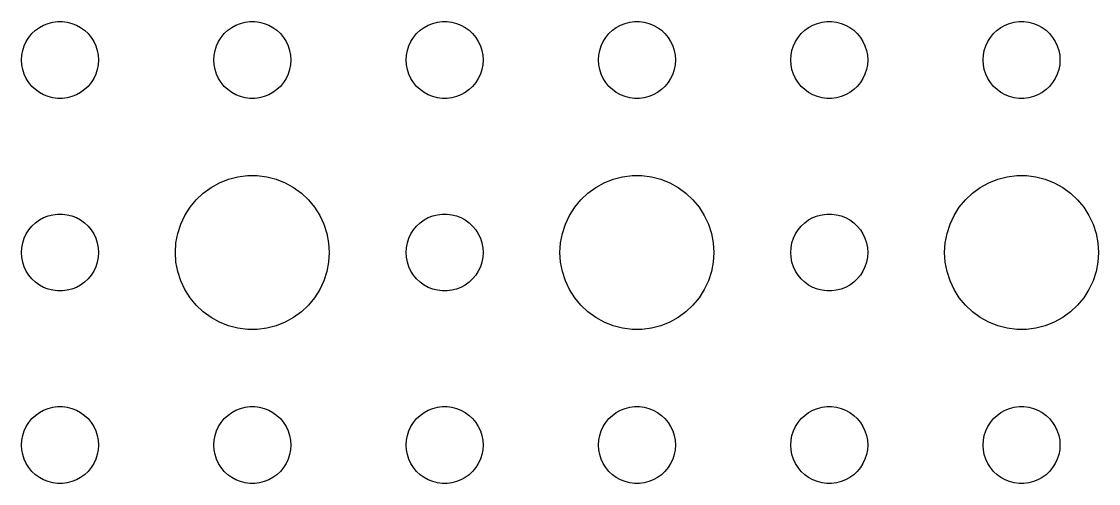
# Model space of a CAD drawing. Header units: metres. Extents: x -90 to 90, y -89 to 89.
# Drawn here: x -46.5 to -4.5, y 43.5 to 61.5 of the extents above; entities that cross this region are included whole.
import ezdxf

# ---------------------------------------------------------------- set-up
doc = ezdxf.new("R2010")
doc.units = ezdxf.units.M

msp = doc.modelspace()

# ---------------------------------------------------------------- linework, layer by layer
for p, q in [((-45.8037, 61.2665), (-45.6387, 61.3572)), ((-45.6387, 61.3572), (-45.4635, 61.4266)), ((-45.4635, 61.4266), (-45.2811, 61.4734)), ((-45.2811, 61.4734), (-45.0942, 61.497)), ((-45.0942, 61.497), (-44.9058, 61.497)), ((-44.9058, 61.497), (-44.7189, 61.4734)), ((-44.7189, 61.4734), (-44.5365, 61.4266)), ((-44.5365, 61.4266), (-44.3613, 61.3572)), ((-44.3613, 61.3572), (-44.1963, 61.2665)), ((-38.3037, 61.2665), (-38.1387, 61.3572)), ((-38.1387, 61.3572), (-37.9635, 61.4266)), ((-37.9635, 61.4266), (-37.7811, 61.4734)), ((-37.7811, 61.4734), (-37.5942, 61.497)), ((-37.5942, 61.497), (-37.4058, 61.497)), ((-37.4058, 61.497), (-37.2189, 61.4734)), ((-37.2189, 61.4734), (-37.0365, 61.4266)), ((-37.0365, 61.4266), (-36.8613, 61.3572)), ((-36.8613, 61.3572), (-36.6963, 61.2665)), ((-30.8037, 61.2665), (-30.6387, 61.3572)), ((-30.6387, 61.3572), (-30.4635, 61.4266)), ((-30.4635, 61.4266), (-30.2811, 61.4734)), ((-30.2811, 61.4734), (-30.0942, 61.497)), ((-30.0942, 61.497), (-29.9058, 61.497)), ((-29.9058, 61.497), (-29.7189, 61.4734)), ((-29.7189, 61.4734), (-29.5365, 61.4266)), ((-29.5365, 61.4266), (-29.3613, 61.3572)), ((-29.3613, 61.3572), (-29.1963, 61.2665)), ((-23.3037, 61.2665), (-23.1387, 61.3572)), ((-23.1387, 61.3572), (-22.9635, 61.4266)), ((-22.9635, 61.4266), (-22.7811, 61.4734)), ((-22.7811, 61.4734), (-22.5942, 61.497)), ((-22.5942, 61.497), (-22.4058, 61.497)), ((-22.4058, 61.497), (-22.2189, 61.4734)), ((-22.2189, 61.4734), (-22.0365, 61.4266)), ((-22.0365, 61.4266), (-21.8613, 61.3572)), ((-21.8613, 61.3572), (-21.6963, 61.2665)), ((-15.8037, 61.2665), (-15.6387, 61.3572)), ((-15.6387, 61.3572), (-15.4635, 61.4266)), ((-15.4635, 61.4266), (-15.2811, 61.4734)), ((-15.2811, 61.4734), (-15.0942, 61.497)), ((-15.0942, 61.497), (-14.9058, 61.497)), ((-14.9058, 61.497), (-14.7189, 61.4734)), ((-14.7189, 61.4734), (-14.5365, 61.4266)), ((-14.5365, 61.4266), (-14.3613, 61.3572)), ((-14.3613, 61.3572), (-14.1963, 61.2665)), ((-8.30373, 61.2665), (-8.13866, 61.3572)), ((-8.13866, 61.3572), (-7.96352, 61.4266)), ((-7.96352, 61.4266), (-7.78107, 61.4734)), ((-7.78107, 61.4734), (-7.59418, 61.497)), ((-7.59418, 61.497), (-7.40581, 61.497)), ((-7.40581, 61.497), (-7.21892, 61.4734)), ((-7.21892, 61.4734), (-7.03647, 61.4266)), ((-7.03647, 61.4266), (-6.86133, 61.3572)), ((-6.86133, 61.3572), (-6.69626, 61.2665)), ((-46.2135, 60.8817), (-46.0934, 61.0268)), ((-46.0934, 61.0268), (-45.9561, 61.1558)), ((-45.9561, 61.1558), (-45.8037, 61.2665)), ((-44.1963, 61.2665), (-44.0439, 61.1558)), ((-44.0439, 61.1558), (-43.9065, 61.0268)), ((-43.9065, 61.0268), (-43.7865, 60.8817)), ((-38.7135, 60.8817), (-38.5934, 61.0268)), ((-38.5934, 61.0268), (-38.4561, 61.1558)), ((-38.4561, 61.1558), (-38.3037, 61.2665)), ((-36.6963, 61.2665), (-36.5439, 61.1558)), ((-36.5439, 61.1558), (-36.4065, 61.0268)), ((-36.4065, 61.0268), (-36.2865, 60.8817)), ((-31.2135, 60.8817), (-31.0934, 61.0268)), ((-31.0934, 61.0268), (-30.9561, 61.1558)), ((-30.9561, 61.1558), (-30.8037, 61.2665)), ((-29.1963, 61.2665), (-29.0439, 61.1558)), ((-29.0439, 61.1558), (-28.9065, 61.0268)), ((-28.9065, 61.0268), (-28.7865, 60.8817)), ((-23.7135, 60.8817), (-23.5934, 61.0268)), ((-23.5934, 61.0268), (-23.4561, 61.1558)), ((-23.4561, 61.1558), (-23.3037, 61.2665)), ((-21.6963, 61.2665), (-21.5439, 61.1558)), ((-21.5439, 61.1558), (-21.4065, 61.0268)), ((-21.4065, 61.0268), (-21.2865, 60.8817)), ((-16.2135, 60.8817), (-16.0934, 61.0268)), ((-16.0934, 61.0268), (-15.9561, 61.1558)), ((-15.9561, 61.1558), (-15.8037, 61.2665)), ((-14.1963, 61.2665), (-14.0439, 61.1558)), ((-14.0439, 61.1558), (-13.9065, 61.0268)), ((-13.9065, 61.0268), (-13.7865, 60.8817)), ((-8.71352, 60.8817), (-8.59344, 61.0268)), ((-8.59344, 61.0268), (-8.45613, 61.1558)), ((-8.45613, 61.1558), (-8.30373, 61.2665)), ((-6.69626, 61.2665), (-6.54385, 61.1558)), ((-6.54385, 61.1558), (-6.40654, 61.0268)), ((-6.40654, 61.0268), (-6.28647, 60.8817)), ((-46.4529, 60.373), (-46.3947, 60.5522)), ((-46.3947, 60.5522), (-46.3145, 60.7226)), ((-46.3145, 60.7226), (-46.2135, 60.8817)), ((-43.7865, 60.8817), (-43.6855, 60.7226)), ((-43.6855, 60.7226), (-43.6053, 60.5522)), ((-43.6053, 60.5522), (-43.5471, 60.373)), ((-38.9529, 60.373), (-38.8947, 60.5522)), ((-38.8947, 60.5522), (-38.8145, 60.7226)), ((-38.8145, 60.7226), (-38.7135, 60.8817)), ((-36.2865, 60.8817), (-36.1855, 60.7226)), ((-36.1855, 60.7226), (-36.1053, 60.5522)), ((-36.1053, 60.5522), (-36.0471, 60.373)), ((-31.4529, 60.373), (-31.3947, 60.5522)), ((-31.3947, 60.5522), (-31.3145, 60.7226)), ((-31.3145, 60.7226), (-31.2135, 60.8817)), ((-28.7865, 60.8817), (-28.6855, 60.7226)), ((-28.6855, 60.7226), (-28.6053, 60.5522)), ((-28.6053, 60.5522), (-28.5471, 60.373)), ((-23.9529, 60.373), (-23.8947, 60.5522)), ((-23.8947, 60.5522), (-23.8145, 60.7226)), ((-23.8145, 60.7226), (-23.7135, 60.8817)), ((-21.2865, 60.8817), (-21.1855, 60.7226)), ((-21.1855, 60.7226), (-21.1053, 60.5522)), ((-21.1053, 60.5522), (-21.0471, 60.373)), ((-16.4529, 60.373), (-16.3947, 60.5522)), ((-16.3947, 60.5522), (-16.3145, 60.7226)), ((-16.3145, 60.7226), (-16.2135, 60.8817)), ((-13.7865, 60.8817), (-13.6855, 60.7226)), ((-13.6855, 60.7226), (-13.6053, 60.5522)), ((-13.6053, 60.5522), (-13.5471, 60.373)), ((-8.95287, 60.373), (-8.89465, 60.5522)), ((-8.89465, 60.5522), (-8.81445, 60.7226)), ((-8.81445, 60.7226), (-8.71352, 60.8817)), ((-6.28647, 60.8817), (-6.18553, 60.7226)), ((-6.18553, 60.7226), (-6.10533, 60.5522)), ((-6.10533, 60.5522), (-6.04712, 60.373)), ((-46.5, 60), (-46.4882, 60.188)), ((-46.4882, 60.188), (-46.4529, 60.373)), ((-43.5471, 60.373), (-43.5118, 60.188)), ((-43.5118, 60.188), (-43.5, 60)), ((-39, 60), (-38.9882, 60.188)), ((-38.9882, 60.188), (-38.9529, 60.373)), ((-36.0471, 60.373), (-36.0118, 60.188)), ((-36.0118, 60.188), (-36, 60)), ((-31.5, 60), (-31.4882, 60.188)), ((-31.4882, 60.188), (-31.4529, 60.373)), ((-28.5471, 60.373), (-28.5118, 60.188)), ((-28.5118, 60.188), (-28.5, 60)), ((-24, 60), (-23.9882, 60.188)), ((-23.9882, 60.188), (-23.9529, 60.373)), ((-21.0471, 60.373), (-21.0118, 60.188)), ((-21.0118, 60.188), (-21, 60)), ((-16.5, 60), (-16.4882, 60.188)), ((-16.4882, 60.188), (-16.4529, 60.373)), ((-13.5471, 60.373), (-13.5118, 60.188)), ((-13.5118, 60.188), (-13.5, 60)), ((-9, 60), (-8.98816, 60.188)), ((-8.98816, 60.188), (-8.95287, 60.373)), ((-6.04712, 60.373), (-6.01183, 60.188)), ((-6.01183, 60.188), (-6, 60)), ((-46.4882, 59.812), (-46.5, 60)), ((-46.4529, 59.627), (-46.4882, 59.812)), ((-43.5118, 59.812), (-43.5471, 59.627)), ((-43.5, 60), (-43.5118, 59.812)), ((-38.9882, 59.812), (-39, 60)), ((-38.9529, 59.627), (-38.9882, 59.812)), ((-36.0118, 59.812), (-36.0471, 59.627)), ((-36, 60), (-36.0118, 59.812)), ((-31.4882, 59.812), (-31.5, 60)), ((-31.4529, 59.627), (-31.4882, 59.812)), ((-28.5118, 59.812), (-28.5471, 59.627)), ((-28.5, 60), (-28.5118, 59.812)), ((-23.9882, 59.812), (-24, 60)), ((-23.9529, 59.627), (-23.9882, 59.812)), ((-21.0118, 59.812), (-21.0471, 59.627)), ((-21, 60), (-21.0118, 59.812)), ((-16.4882, 59.812), (-16.5, 60)), ((-16.4529, 59.627), (-16.4882, 59.812)), ((-13.5118, 59.812), (-13.5471, 59.627)), ((-13.5, 60), (-13.5118, 59.812)), ((-8.98816, 59.812), (-9, 60)), ((-8.95287, 59.627), (-8.98816, 59.812)), ((-6.01183, 59.812), (-6.04712, 59.627)), ((-6, 60), (-6.01183, 59.812)), ((-46.3947, 59.4478), (-46.4529, 59.627)), ((-46.3145, 59.2774), (-46.3947, 59.4478)), ((-46.2135, 59.1183), (-46.3145, 59.2774)), ((-43.6855, 59.2774), (-43.7865, 59.1183)), ((-43.6053, 59.4478), (-43.6855, 59.2774)), ((-43.5471, 59.627), (-43.6053, 59.4478)), ((-38.8947, 59.4478), (-38.9529, 59.627)), ((-38.8145, 59.2774), (-38.8947, 59.4478)), ((-38.7135, 59.1183), (-38.8145, 59.2774)), ((-36.1855, 59.2774), (-36.2865, 59.1183)), ((-36.1053, 59.4478), (-36.1855, 59.2774)), ((-36.0471, 59.627), (-36.1053, 59.4478)), ((-31.3947, 59.4478), (-31.4529, 59.627)), ((-31.3145, 59.2774), (-31.3947, 59.4478)), ((-31.2135, 59.1183), (-31.3145, 59.2774)), ((-28.6855, 59.2774), (-28.7865, 59.1183)), ((-28.6053, 59.4478), (-28.6855, 59.2774)), ((-28.5471, 59.627), (-28.6053, 59.4478)), ((-23.8947, 59.4478), (-23.9529, 59.627)), ((-23.8145, 59.2774), (-23.8947, 59.4478)), ((-23.7135, 59.1183), (-23.8145, 59.2774)), ((-21.1855, 59.2774), (-21.2865, 59.1183)), ((-21.1053, 59.4478), (-21.1855, 59.2774)), ((-21.0471, 59.627), (-21.1053, 59.4478)), ((-16.3947, 59.4478), (-16.4529, 59.627)), ((-16.3145, 59.2774), (-16.3947, 59.4478)), ((-16.2135, 59.1183), (-16.3145, 59.2774)), ((-13.6855, 59.2774), (-13.7865, 59.1183)), ((-13.6053, 59.4478), (-13.6855, 59.2774)), ((-13.5471, 59.627), (-13.6053, 59.4478)), ((-8.89465, 59.4478), (-8.95287, 59.627)), ((-8.81445, 59.2774), (-8.89465, 59.4478)), ((-8.71352, 59.1183), (-8.81445, 59.2774)), ((-6.18553, 59.2774), (-6.28647, 59.1183)), ((-6.10533, 59.4478), (-6.18553, 59.2774)), ((-6.04712, 59.627), (-6.10533, 59.4478)), ((-46.0934, 58.9732), (-46.2135, 59.1183)), ((-45.9561, 58.8442), (-46.0934, 58.9732)), ((-45.8037, 58.7335), (-45.9561, 58.8442)), ((-44.0439, 58.8442), (-44.1963, 58.7335)), ((-43.9065, 58.9732), (-44.0439, 58.8442)), ((-43.7865, 59.1183), (-43.9065, 58.9732)), ((-38.5934, 58.9732), (-38.7135, 59.1183)), ((-38.4561, 58.8442), (-38.5934, 58.9732)), ((-38.3037, 58.7335), (-38.4561, 58.8442)), ((-36.5439, 58.8442), (-36.6963, 58.7335)), ((-36.4065, 58.9732), (-36.5439, 58.8442)), ((-36.2865, 59.1183), (-36.4065, 58.9732)), ((-31.0934, 58.9732), (-31.2135, 59.1183)), ((-30.9561, 58.8442), (-31.0934, 58.9732)), ((-30.8037, 58.7335), (-30.9561, 58.8442)), ((-29.0439, 58.8442), (-29.1963, 58.7335)), ((-28.9065, 58.9732), (-29.0439, 58.8442)), ((-28.7865, 59.1183), (-28.9065, 58.9732)), ((-23.5934, 58.9732), (-23.7135, 59.1183)), ((-23.4561, 58.8442), (-23.5934, 58.9732)), ((-23.3037, 58.7335), (-23.4561, 58.8442)), ((-21.5439, 58.8442), (-21.6963, 58.7335)), ((-21.4065, 58.9732), (-21.5439, 58.8442)), ((-21.2865, 59.1183), (-21.4065, 58.9732)), ((-16.0934, 58.9732), (-16.2135, 59.1183)), ((-15.9561, 58.8442), (-16.0934, 58.9732)), ((-15.8037, 58.7335), (-15.9561, 58.8442)), ((-14.0439, 58.8442), (-14.1963, 58.7335)), ((-13.9065, 58.9732), (-14.0439, 58.8442)), ((-13.7865, 59.1183), (-13.9065, 58.9732)), ((-8.59344, 58.9732), (-8.71352, 59.1183)), ((-8.45613, 58.8442), (-8.59344, 58.9732)), ((-8.30373, 58.7335), (-8.45613, 58.8442)), ((-6.54385, 58.8442), (-6.69626, 58.7335)), ((-6.40654, 58.9732), (-6.54385, 58.8442)), ((-6.28647, 59.1183), (-6.40654, 58.9732)), ((-45.6387, 58.6428), (-45.8037, 58.7335)), ((-45.4635, 58.5734), (-45.6387, 58.6428)), ((-45.2811, 58.5266), (-45.4635, 58.5734)), ((-45.0942, 58.503), (-45.2811, 58.5266)), ((-44.9058, 58.503), (-45.0942, 58.503)), ((-44.7189, 58.5266), (-44.9058, 58.503)), ((-44.5365, 58.5734), (-44.7189, 58.5266)), ((-44.3613, 58.6428), (-44.5365, 58.5734)), ((-44.1963, 58.7335), (-44.3613, 58.6428)), ((-38.1387, 58.6428), (-38.3037, 58.7335)), ((-37.9635, 58.5734), (-38.1387, 58.6428)), ((-37.7811, 58.5266), (-37.9635, 58.5734)), ((-37.5942, 58.503), (-37.7811, 58.5266)), ((-37.4058, 58.503), (-37.5942, 58.503)), ((-37.2189, 58.5266), (-37.4058, 58.503)), ((-37.0365, 58.5734), (-37.2189, 58.5266)), ((-36.8613, 58.6428), (-37.0365, 58.5734)), ((-36.6963, 58.7335), (-36.8613, 58.6428)), ((-30.6387, 58.6428), (-30.8037, 58.7335)), ((-30.4635, 58.5734), (-30.6387, 58.6428)), ((-30.2811, 58.5266), (-30.4635, 58.5734)), ((-30.0942, 58.503), (-30.2811, 58.5266)), ((-29.9058, 58.503), (-30.0942, 58.503)), ((-29.7189, 58.5266), (-29.9058, 58.503)), ((-29.5365, 58.5734), (-29.7189, 58.5266)), ((-29.3613, 58.6428), (-29.5365, 58.5734)), ((-29.1963, 58.7335), (-29.3613, 58.6428)), ((-23.1387, 58.6428), (-23.3037, 58.7335)), ((-22.9635, 58.5734), (-23.1387, 58.6428)), ((-22.7811, 58.5266), (-22.9635, 58.5734)), ((-22.5942, 58.503), (-22.7811, 58.5266)), ((-22.4058, 58.503), (-22.5942, 58.503)), ((-22.2189, 58.5266), (-22.4058, 58.503)), ((-22.0365, 58.5734), (-22.2189, 58.5266)), ((-21.8613, 58.6428), (-22.0365, 58.5734)), ((-21.6963, 58.7335), (-21.8613, 58.6428)), ((-15.6387, 58.6428), (-15.8037, 58.7335)), ((-15.4635, 58.5734), (-15.6387, 58.6428)), ((-15.2811, 58.5266), (-15.4635, 58.5734)), ((-15.0942, 58.503), (-15.2811, 58.5266)), ((-14.9058, 58.503), (-15.0942, 58.503)), ((-14.7189, 58.5266), (-14.9058, 58.503)), ((-14.5365, 58.5734), (-14.7189, 58.5266)), ((-14.3613, 58.6428), (-14.5365, 58.5734)), ((-14.1963, 58.7335), (-14.3613, 58.6428)), ((-8.13866, 58.6428), (-8.30373, 58.7335)), ((-7.96352, 58.5734), (-8.13866, 58.6428)), ((-7.78107, 58.5266), (-7.96352, 58.5734)), ((-7.59418, 58.503), (-7.78107, 58.5266)), ((-7.40581, 58.503), (-7.59418, 58.503)), ((-7.21892, 58.5266), (-7.40581, 58.503)), ((-7.03647, 58.5734), (-7.21892, 58.5266)), ((-6.86133, 58.6428), (-7.03647, 58.5734)), ((-6.69626, 58.7335), (-6.86133, 58.6428)), ((-38.427, 55.3532), (-38.0621, 55.4469)), ((-38.0621, 55.4469), (-37.6884, 55.4941)), ((-37.6884, 55.4941), (-37.3116, 55.4941)), ((-37.3116, 55.4941), (-36.9379, 55.4469)), ((-36.9379, 55.4469), (-36.5729, 55.3532)), ((-23.427, 55.3532), (-23.0621, 55.4469)), ((-23.0621, 55.4469), (-22.6884, 55.4941)), ((-22.6884, 55.4941), (-22.3116, 55.4941)), ((-22.3116, 55.4941), (-21.9379, 55.4469)), ((-21.9379, 55.4469), (-21.5729, 55.3532)), ((-8.42705, 55.3532), (-8.06213, 55.4469)), ((-8.06213, 55.4469), (-7.68837, 55.4941)), ((-7.68837, 55.4941), (-7.31161, 55.4941)), ((-7.31161, 55.4941), (-6.93785, 55.4469)), ((-6.93785, 55.4469), (-6.57294, 55.3532)), ((-39.4123, 54.8115), (-39.1075, 55.033)), ((-39.1075, 55.033), (-38.7773, 55.2145)), ((-38.7773, 55.2145), (-38.427, 55.3532)), ((-36.5729, 55.3532), (-36.2227, 55.2145)), ((-36.2227, 55.2145), (-35.8925, 55.033)), ((-35.8925, 55.033), (-35.5877, 54.8115)), ((-24.4123, 54.8115), (-24.1075, 55.033)), ((-24.1075, 55.033), (-23.7773, 55.2145)), ((-23.7773, 55.2145), (-23.427, 55.3532)), ((-21.5729, 55.3532), (-21.2227, 55.2145)), ((-21.2227, 55.2145), (-20.8925, 55.033)), ((-20.8925, 55.033), (-20.5877, 54.8115)), ((-9.41226, 54.8115), (-9.10747, 55.033)), ((-9.10747, 55.033), (-8.77733, 55.2145)), ((-8.77733, 55.2145), (-8.42705, 55.3532)), ((-6.57294, 55.3532), (-6.22266, 55.2145)), ((-6.22266, 55.2145), (-5.89252, 55.033)), ((-5.89252, 55.033), (-5.58772, 54.8115)), ((-39.6869, 54.5536), (-39.4123, 54.8115)), ((-35.5877, 54.8115), (-35.3131, 54.5536)), ((-24.6869, 54.5536), (-24.4123, 54.8115)), ((-20.5877, 54.8115), (-20.3131, 54.5536)), ((-9.6869, 54.5536), (-9.41226, 54.8115)), ((-5.58772, 54.8115), (-5.31308, 54.5536)), ((-40.1289, 53.9453), (-39.927, 54.2634)), ((-39.927, 54.2634), (-39.6869, 54.5536)), ((-35.3131, 54.5536), (-35.0729, 54.2634)), ((-35.0729, 54.2634), (-34.8711, 53.9453)), ((-25.1289, 53.9453), (-24.927, 54.2634)), ((-24.927, 54.2634), (-24.6869, 54.5536)), ((-20.3131, 54.5536), (-20.0729, 54.2634)), ((-20.0729, 54.2634), (-19.8711, 53.9453)), ((-10.1289, 53.9453), (-9.92705, 54.2634)), ((-9.92705, 54.2634), (-9.6869, 54.5536)), ((-5.31308, 54.5536), (-5.07294, 54.2634)), ((-5.07294, 54.2634), (-4.87108, 53.9453)), ((-45.9561, 53.6558), (-45.8037, 53.7665)), ((-45.8037, 53.7665), (-45.6387, 53.8572)), ((-45.6387, 53.8572), (-45.4635, 53.9266)), ((-45.4635, 53.9266), (-45.2811, 53.9734)), ((-45.2811, 53.9734), (-45.0942, 53.997)), ((-45.0942, 53.997), (-44.9058, 53.997)), ((-44.9058, 53.997), (-44.7189, 53.9734)), ((-44.7189, 53.9734), (-44.5365, 53.9266)), ((-44.5365, 53.9266), (-44.3613, 53.8572)), ((-44.3613, 53.8572), (-44.1963, 53.7665)), ((-44.1963, 53.7665), (-44.0439, 53.6558)), ((-40.2893, 53.6044), (-40.1289, 53.9453)), ((-34.8711, 53.9453), (-34.7107, 53.6044)), ((-30.9561, 53.6558), (-30.8037, 53.7665)), ((-30.8037, 53.7665), (-30.6387, 53.8572)), ((-30.6387, 53.8572), (-30.4635, 53.9266)), ((-30.4635, 53.9266), (-30.2811, 53.9734)), ((-30.2811, 53.9734), (-30.0942, 53.997)), ((-30.0942, 53.997), (-29.9058, 53.997)), ((-29.9058, 53.997), (-29.7189, 53.9734)), ((-29.7189, 53.9734), (-29.5365, 53.9266)), ((-29.5365, 53.9266), (-29.3613, 53.8572)), ((-29.3613, 53.8572), (-29.1963, 53.7665)), ((-29.1963, 53.7665), (-29.0439, 53.6558)), ((-25.2893, 53.6044), (-25.1289, 53.9453)), ((-19.8711, 53.9453), (-19.7107, 53.6044)), ((-15.9561, 53.6558), (-15.8037, 53.7665)), ((-15.8037, 53.7665), (-15.6387, 53.8572)), ((-15.6387, 53.8572), (-15.4635, 53.9266)), ((-15.4635, 53.9266), (-15.2811, 53.9734)), ((-15.2811, 53.9734), (-15.0942, 53.997)), ((-15.0942, 53.997), (-14.9058, 53.997)), ((-14.9058, 53.997), (-14.7189, 53.9734)), ((-14.7189, 53.9734), (-14.5365, 53.9266)), ((-14.5365, 53.9266), (-14.3613, 53.8572)), ((-14.3613, 53.8572), (-14.1963, 53.7665)), ((-14.1963, 53.7665), (-14.0439, 53.6558)), ((-10.2893, 53.6044), (-10.1289, 53.9453)), ((-4.87108, 53.9453), (-4.71066, 53.6044)), ((-46.3145, 53.2226), (-46.2135, 53.3817)), ((-46.2135, 53.3817), (-46.0934, 53.5268)), ((-46.0934, 53.5268), (-45.9561, 53.6558)), ((-44.0439, 53.6558), (-43.9065, 53.5268)), ((-43.9065, 53.5268), (-43.7865, 53.3817)), ((-43.7865, 53.3817), (-43.6855, 53.2226)), ((-40.4057, 53.2461), (-40.2893, 53.6044)), ((-34.7107, 53.6044), (-34.5942, 53.2461)), ((-31.3145, 53.2226), (-31.2135, 53.3817)), ((-31.2135, 53.3817), (-31.0934, 53.5268)), ((-31.0934, 53.5268), (-30.9561, 53.6558)), ((-29.0439, 53.6558), (-28.9065, 53.5268)), ((-28.9065, 53.5268), (-28.7865, 53.3817)), ((-28.7865, 53.3817), (-28.6855, 53.2226)), ((-25.4057, 53.2461), (-25.2893, 53.6044)), ((-19.7107, 53.6044), (-19.5942, 53.2461)), ((-16.3145, 53.2226), (-16.2135, 53.3817)), ((-16.2135, 53.3817), (-16.0934, 53.5268)), ((-16.0934, 53.5268), (-15.9561, 53.6558)), ((-14.0439, 53.6558), (-13.9065, 53.5268)), ((-13.9065, 53.5268), (-13.7865, 53.3817)), ((-13.7865, 53.3817), (-13.6855, 53.2226)), ((-10.4057, 53.2461), (-10.2893, 53.6044)), ((-4.71066, 53.6044), (-4.59424, 53.2461)), ((-46.4529, 52.873), (-46.3947, 53.0522)), ((-46.3947, 53.0522), (-46.3145, 53.2226)), ((-43.6855, 53.2226), (-43.6053, 53.0522)), ((-43.6053, 53.0522), (-43.5471, 52.873)), ((-40.4763, 52.876), (-40.4057, 53.2461)), ((-34.5942, 53.2461), (-34.5237, 52.876)), ((-31.4529, 52.873), (-31.3947, 53.0522)), ((-31.3947, 53.0522), (-31.3145, 53.2226)), ((-28.6855, 53.2226), (-28.6053, 53.0522)), ((-28.6053, 53.0522), (-28.5471, 52.873)), ((-25.4763, 52.876), (-25.4057, 53.2461)), ((-19.5942, 53.2461), (-19.5237, 52.876)), ((-16.4529, 52.873), (-16.3947, 53.0522)), ((-16.3947, 53.0522), (-16.3145, 53.2226)), ((-13.6855, 53.2226), (-13.6053, 53.0522)), ((-13.6053, 53.0522), (-13.5471, 52.873)), ((-10.4763, 52.876), (-10.4057, 53.2461)), ((-4.59424, 53.2461), (-4.52365, 52.876)), ((-46.5, 52.5), (-46.4882, 52.688)), ((-46.4882, 52.312), (-46.5, 52.5)), ((-46.4882, 52.688), (-46.4529, 52.873)), ((-43.5471, 52.873), (-43.5118, 52.688)), ((-43.5118, 52.688), (-43.5, 52.5)), ((-43.5, 52.5), (-43.5118, 52.312)), ((-40.5, 52.5), (-40.4763, 52.876)), ((-40.4763, 52.124), (-40.5, 52.5)), ((-34.5237, 52.876), (-34.5, 52.5)), ((-34.5, 52.5), (-34.5237, 52.124)), ((-31.5, 52.5), (-31.4882, 52.688)), ((-31.4882, 52.312), (-31.5, 52.5)), ((-31.4882, 52.688), (-31.4529, 52.873)), ((-28.5471, 52.873), (-28.5118, 52.688)), ((-28.5118, 52.688), (-28.5, 52.5)), ((-28.5, 52.5), (-28.5118, 52.312)), ((-25.5, 52.5), (-25.4763, 52.876)), ((-25.4763, 52.124), (-25.5, 52.5)), ((-19.5237, 52.876), (-19.5, 52.5)), ((-19.5, 52.5), (-19.5237, 52.124)), ((-16.5, 52.5), (-16.4882, 52.688)), ((-16.4882, 52.312), (-16.5, 52.5)), ((-16.4882, 52.688), (-16.4529, 52.873)), ((-13.5471, 52.873), (-13.5118, 52.688)), ((-13.5118, 52.688), (-13.5, 52.5)), ((-13.5, 52.5), (-13.5118, 52.312)), ((-10.5, 52.5), (-10.4763, 52.876)), ((-10.4763, 52.124), (-10.5, 52.5)), ((-4.52365, 52.876), (-4.5, 52.5)), ((-4.5, 52.5), (-4.52365, 52.124)), ((-46.4529, 52.127), (-46.4882, 52.312)), ((-46.3947, 51.9478), (-46.4529, 52.127)), ((-43.5471, 52.127), (-43.6053, 51.9478)), ((-43.5118, 52.312), (-43.5471, 52.127)), ((-40.4057, 51.7539), (-40.4763, 52.124)), ((-34.5237, 52.124), (-34.5942, 51.7539)), ((-31.4529, 52.127), (-31.4882, 52.312)), ((-31.3947, 51.9478), (-31.4529, 52.127)), ((-28.5471, 52.127), (-28.6053, 51.9478)), ((-28.5118, 52.312), (-28.5471, 52.127)), ((-25.4057, 51.7539), (-25.4763, 52.124)), ((-19.5237, 52.124), (-19.5942, 51.7539)), ((-16.4529, 52.127), (-16.4882, 52.312)), ((-16.3947, 51.9478), (-16.4529, 52.127)), ((-13.5471, 52.127), (-13.6053, 51.9478)), ((-13.5118, 52.312), (-13.5471, 52.127)), ((-10.4057, 51.7539), (-10.4763, 52.124)), ((-4.52365, 52.124), (-4.59424, 51.7539)), ((-46.3145, 51.7774), (-46.3947, 51.9478)), ((-46.2135, 51.6183), (-46.3145, 51.7774)), ((-43.6855, 51.7774), (-43.7865, 51.6183)), ((-43.6053, 51.9478), (-43.6855, 51.7774)), ((-40.2893, 51.3956), (-40.4057, 51.7539)), ((-34.5942, 51.7539), (-34.7107, 51.3956)), ((-31.3145, 51.7774), (-31.3947, 51.9478)), ((-31.2135, 51.6183), (-31.3145, 51.7774)), ((-28.6855, 51.7774), (-28.7865, 51.6183)), ((-28.6053, 51.9478), (-28.6855, 51.7774)), ((-25.2893, 51.3956), (-25.4057, 51.7539)), ((-19.5942, 51.7539), (-19.7107, 51.3956)), ((-16.3145, 51.7774), (-16.3947, 51.9478)), ((-16.2135, 51.6183), (-16.3145, 51.7774)), ((-13.6855, 51.7774), (-13.7865, 51.6183)), ((-13.6053, 51.9478), (-13.6855, 51.7774)), ((-10.2893, 51.3956), (-10.4057, 51.7539)), ((-4.59424, 51.7539), (-4.71066, 51.3956)), ((-46.0934, 51.4732), (-46.2135, 51.6183)), ((-45.9561, 51.3442), (-46.0934, 51.4732)), ((-45.8037, 51.2335), (-45.9561, 51.3442)), ((-44.0439, 51.3442), (-44.1963, 51.2335)), ((-43.9065, 51.4732), (-44.0439, 51.3442)), ((-43.7865, 51.6183), (-43.9065, 51.4732)), ((-40.1289, 51.0547), (-40.2893, 51.3956)), ((-34.7107, 51.3956), (-34.8711, 51.0547)), ((-31.0934, 51.4732), (-31.2135, 51.6183)), ((-30.9561, 51.3442), (-31.0934, 51.4732)), ((-30.8037, 51.2335), (-30.9561, 51.3442)), ((-29.0439, 51.3442), (-29.1963, 51.2335)), ((-28.9065, 51.4732), (-29.0439, 51.3442)), ((-28.7865, 51.6183), (-28.9065, 51.4732)), ((-25.1289, 51.0547), (-25.2893, 51.3956)), ((-19.7107, 51.3956), (-19.8711, 51.0547)), ((-16.0934, 51.4732), (-16.2135, 51.6183)), ((-15.9561, 51.3442), (-16.0934, 51.4732)), ((-15.8037, 51.2335), (-15.9561, 51.3442)), ((-14.0439, 51.3442), (-14.1963, 51.2335)), ((-13.9065, 51.4732), (-14.0439, 51.3442)), ((-13.7865, 51.6183), (-13.9065, 51.4732)), ((-10.1289, 51.0547), (-10.2893, 51.3956)), ((-4.71066, 51.3956), (-4.87108, 51.0547)), ((-45.6387, 51.1428), (-45.8037, 51.2335)), ((-45.4635, 51.0734), (-45.6387, 51.1428)), ((-45.2811, 51.0266), (-45.4635, 51.0734)), ((-45.0942, 51.003), (-45.2811, 51.0266)), ((-44.9058, 51.003), (-45.0942, 51.003)), ((-44.7189, 51.0266), (-44.9058, 51.003)), ((-44.5365, 51.0734), (-44.7189, 51.0266)), ((-44.3613, 51.1428), (-44.5365, 51.0734)), ((-44.1963, 51.2335), (-44.3613, 51.1428)), ((-39.927, 50.7366), (-40.1289, 51.0547)), ((-34.8711, 51.0547), (-35.0729, 50.7366)), ((-30.6387, 51.1428), (-30.8037, 51.2335)), ((-30.4635, 51.0734), (-30.6387, 51.1428)), ((-30.2811, 51.0266), (-30.4635, 51.0734)), ((-30.0942, 51.003), (-30.2811, 51.0266)), ((-29.9058, 51.003), (-30.0942, 51.003)), ((-29.7189, 51.0266), (-29.9058, 51.003)), ((-29.5365, 51.0734), (-29.7189, 51.0266)), ((-29.3613, 51.1428), (-29.5365, 51.0734)), ((-29.1963, 51.2335), (-29.3613, 51.1428)), ((-24.927, 50.7366), (-25.1289, 51.0547)), ((-19.8711, 51.0547), (-20.0729, 50.7366)), ((-15.6387, 51.1428), (-15.8037, 51.2335)), ((-15.4635, 51.0734), (-15.6387, 51.1428)), ((-15.2811, 51.0266), (-15.4635, 51.0734)), ((-15.0942, 51.003), (-15.2811, 51.0266)), ((-14.9058, 51.003), (-15.0942, 51.003)), ((-14.7189, 51.0266), (-14.9058, 51.003)), ((-14.5365, 51.0734), (-14.7189, 51.0266)), ((-14.3613, 51.1428), (-14.5365, 51.0734)), ((-14.1963, 51.2335), (-14.3613, 51.1428)), ((-9.92705, 50.7366), (-10.1289, 51.0547)), ((-4.87108, 51.0547), (-5.07294, 50.7366)), ((-39.6869, 50.4464), (-39.927, 50.7366)), ((-39.4123, 50.1885), (-39.6869, 50.4464)), ((-35.3131, 50.4464), (-35.5877, 50.1885)), ((-35.0729, 50.7366), (-35.3131, 50.4464)), ((-24.6869, 50.4464), (-24.927, 50.7366)), ((-24.4123, 50.1885), (-24.6869, 50.4464)), ((-20.3131, 50.4464), (-20.5877, 50.1885)), ((-20.0729, 50.7366), (-20.3131, 50.4464)), ((-9.6869, 50.4464), (-9.92705, 50.7366)), ((-9.41226, 50.1885), (-9.6869, 50.4464)), ((-5.31308, 50.4464), (-5.58772, 50.1885)), ((-5.07294, 50.7366), (-5.31308, 50.4464)), ((-39.1075, 49.967), (-39.4123, 50.1885)), ((-35.5877, 50.1885), (-35.8925, 49.967)), ((-24.1075, 49.967), (-24.4123, 50.1885)), ((-20.5877, 50.1885), (-20.8925, 49.967)), ((-9.10747, 49.967), (-9.41226, 50.1885)), ((-5.58772, 50.1885), (-5.89252, 49.967)), ((-38.7773, 49.7855), (-39.1075, 49.967)), ((-38.427, 49.6468), (-38.7773, 49.7855)), ((-38.0621, 49.5531), (-38.427, 49.6468)), ((-36.5729, 49.6468), (-36.9379, 49.5531)), ((-36.2227, 49.7855), (-36.5729, 49.6468)), ((-35.8925, 49.967), (-36.2227, 49.7855)), ((-23.7773, 49.7855), (-24.1075, 49.967)), ((-23.427, 49.6468), (-23.7773, 49.7855)), ((-23.0621, 49.5531), (-23.427, 49.6468)), ((-21.5729, 49.6468), (-21.9379, 49.5531)), ((-21.2227, 49.7855), (-21.5729, 49.6468)), ((-20.8925, 49.967), (-21.2227, 49.7855)), ((-8.77733, 49.7855), (-9.10747, 49.967)), ((-8.42705, 49.6468), (-8.77733, 49.7855)), ((-8.06213, 49.5531), (-8.42705, 49.6468)), ((-6.57294, 49.6468), (-6.93785, 49.5531)), ((-6.22266, 49.7855), (-6.57294, 49.6468)), ((-5.89252, 49.967), (-6.22266, 49.7855)), ((-37.6884, 49.5059), (-38.0621, 49.5531)), ((-37.3116, 49.5059), (-37.6884, 49.5059)), ((-36.9379, 49.5531), (-37.3116, 49.5059)), ((-22.6884, 49.5059), (-23.0621, 49.5531)), ((-22.3116, 49.5059), (-22.6884, 49.5059)), ((-21.9379, 49.5531), (-22.3116, 49.5059)), ((-7.68837, 49.5059), (-8.06213, 49.5531)), ((-7.31161, 49.5059), (-7.68837, 49.5059)), ((-6.93785, 49.5531), (-7.31161, 49.5059)), ((-45.9561, 46.1558), (-45.8037, 46.2665)), ((-45.8037, 46.2665), (-45.6387, 46.3572)), ((-45.6387, 46.3572), (-45.4635, 46.4266)), ((-45.4635, 46.4266), (-45.2811, 46.4734)), ((-45.2811, 46.4734), (-45.0942, 46.497)), ((-45.0942, 46.497), (-44.9058, 46.497)), ((-44.9058, 46.497), (-44.7189, 46.4734)), ((-44.7189, 46.4734), (-44.5365, 46.4266)), ((-44.5365, 46.4266), (-44.3613, 46.3572)), ((-44.3613, 46.3572), (-44.1963, 46.2665)), ((-44.1963, 46.2665), (-44.0439, 46.1558)), ((-38.4561, 46.1558), (-38.3037, 46.2665)), ((-38.3037, 46.2665), (-38.1387, 46.3572)), ((-38.1387, 46.3572), (-37.9635, 46.4266)), ((-37.9635, 46.4266), (-37.7811, 46.4734)), ((-37.7811, 46.4734), (-37.5942, 46.497)), ((-37.5942, 46.497), (-37.4058, 46.497)), ((-37.4058, 46.497), (-37.2189, 46.4734)), ((-37.2189, 46.4734), (-37.0365, 46.4266)), ((-37.0365, 46.4266), (-36.8613, 46.3572)), ((-36.8613, 46.3572), (-36.6963, 46.2665)), ((-36.6963, 46.2665), (-36.5439, 46.1558)), ((-30.9561, 46.1558), (-30.8037, 46.2665)), ((-30.8037, 46.2665), (-30.6387, 46.3572)), ((-30.6387, 46.3572), (-30.4635, 46.4266)), ((-30.4635, 46.4266), (-30.2811, 46.4734)), ((-30.2811, 46.4734), (-30.0942, 46.497)), ((-30.0942, 46.497), (-29.9058, 46.497)), ((-29.9058, 46.497), (-29.7189, 46.4734)), ((-29.7189, 46.4734), (-29.5365, 46.4266)), ((-29.5365, 46.4266), (-29.3613, 46.3572)), ((-29.3613, 46.3572), (-29.1963, 46.2665)), ((-29.1963, 46.2665), (-29.0439, 46.1558)), ((-23.4561, 46.1558), (-23.3037, 46.2665)), ((-23.3037, 46.2665), (-23.1387, 46.3572)), ((-23.1387, 46.3572), (-22.9635, 46.4266)), ((-22.9635, 46.4266), (-22.7811, 46.4734)), ((-22.7811, 46.4734), (-22.5942, 46.497)), ((-22.5942, 46.497), (-22.4058, 46.497)), ((-22.4058, 46.497), (-22.2189, 46.4734)), ((-22.2189, 46.4734), (-22.0365, 46.4266)), ((-22.0365, 46.4266), (-21.8613, 46.3572)), ((-21.8613, 46.3572), (-21.6963, 46.2665)), ((-21.6963, 46.2665), (-21.5439, 46.1558)), ((-15.9561, 46.1558), (-15.8037, 46.2665)), ((-15.8037, 46.2665), (-15.6387, 46.3572)), ((-15.6387, 46.3572), (-15.4635, 46.4266)), ((-15.4635, 46.4266), (-15.2811, 46.4734)), ((-15.2811, 46.4734), (-15.0942, 46.497)), ((-15.0942, 46.497), (-14.9058, 46.497)), ((-14.9058, 46.497), (-14.7189, 46.4734)), ((-14.7189, 46.4734), (-14.5365, 46.4266)), ((-14.5365, 46.4266), (-14.3613, 46.3572)), ((-14.3613, 46.3572), (-14.1963, 46.2665)), ((-14.1963, 46.2665), (-14.0439, 46.1558)), ((-8.45613, 46.1558), (-8.30373, 46.2665)), ((-8.30373, 46.2665), (-8.13866, 46.3572)), ((-8.13866, 46.3572), (-7.96352, 46.4266)), ((-7.96352, 46.4266), (-7.78107, 46.4734)), ((-7.78107, 46.4734), (-7.59418, 46.497)), ((-7.59418, 46.497), (-7.40581, 46.497)), ((-7.40581, 46.497), (-7.21892, 46.4734)), ((-7.21892, 46.4734), (-7.03647, 46.4266)), ((-7.03647, 46.4266), (-6.86133, 46.3572)), ((-6.86133, 46.3572), (-6.69626, 46.2665)), ((-6.69626, 46.2665), (-6.54385, 46.1558)), ((-46.3145, 45.7226), (-46.2135, 45.8817)), ((-46.2135, 45.8817), (-46.0934, 46.0268)), ((-46.0934, 46.0268), (-45.9561, 46.1558)), ((-44.0439, 46.1558), (-43.9065, 46.0268)), ((-43.9065, 46.0268), (-43.7865, 45.8817)), ((-43.7865, 45.8817), (-43.6855, 45.7226)), ((-38.8145, 45.7226), (-38.7135, 45.8817)), ((-38.7135, 45.8817), (-38.5934, 46.0268)), ((-38.5934, 46.0268), (-38.4561, 46.1558)), ((-36.5439, 46.1558), (-36.4065, 46.0268)), ((-36.4065, 46.0268), (-36.2865, 45.8817)), ((-36.2865, 45.8817), (-36.1855, 45.7226)), ((-31.3145, 45.7226), (-31.2135, 45.8817)), ((-31.2135, 45.8817), (-31.0934, 46.0268)), ((-31.0934, 46.0268), (-30.9561, 46.1558)), ((-29.0439, 46.1558), (-28.9065, 46.0268)), ((-28.9065, 46.0268), (-28.7865, 45.8817)), ((-28.7865, 45.8817), (-28.6855, 45.7226)), ((-23.8145, 45.7226), (-23.7135, 45.8817)), ((-23.7135, 45.8817), (-23.5934, 46.0268)), ((-23.5934, 46.0268), (-23.4561, 46.1558)), ((-21.5439, 46.1558), (-21.4065, 46.0268)), ((-21.4065, 46.0268), (-21.2865, 45.8817)), ((-21.2865, 45.8817), (-21.1855, 45.7226)), ((-16.3145, 45.7226), (-16.2135, 45.8817)), ((-16.2135, 45.8817), (-16.0934, 46.0268)), ((-16.0934, 46.0268), (-15.9561, 46.1558)), ((-14.0439, 46.1558), (-13.9065, 46.0268)), ((-13.9065, 46.0268), (-13.7865, 45.8817)), ((-13.7865, 45.8817), (-13.6855, 45.7226)), ((-8.81445, 45.7226), (-8.71352, 45.8817)), ((-8.71352, 45.8817), (-8.59344, 46.0268)), ((-8.59344, 46.0268), (-8.45613, 46.1558)), ((-6.54385, 46.1558), (-6.40654, 46.0268)), ((-6.40654, 46.0268), (-6.28647, 45.8817)), ((-6.28647, 45.8817), (-6.18553, 45.7226)), ((-46.4882, 45.188), (-46.4529, 45.373)), ((-46.4529, 45.373), (-46.3947, 45.5522)), ((-46.3947, 45.5522), (-46.3145, 45.7226)), ((-43.6855, 45.7226), (-43.6053, 45.5522)), ((-43.6053, 45.5522), (-43.5471, 45.373)), ((-43.5471, 45.373), (-43.5118, 45.188)), ((-38.9882, 45.188), (-38.9529, 45.373)), ((-38.9529, 45.373), (-38.8947, 45.5522)), ((-38.8947, 45.5522), (-38.8145, 45.7226)), ((-36.1855, 45.7226), (-36.1053, 45.5522)), ((-36.1053, 45.5522), (-36.0471, 45.373)), ((-36.0471, 45.373), (-36.0118, 45.188)), ((-31.4882, 45.188), (-31.4529, 45.373)), ((-31.4529, 45.373), (-31.3947, 45.5522)), ((-31.3947, 45.5522), (-31.3145, 45.7226)), ((-28.6855, 45.7226), (-28.6053, 45.5522)), ((-28.6053, 45.5522), (-28.5471, 45.373)), ((-28.5471, 45.373), (-28.5118, 45.188)), ((-23.9882, 45.188), (-23.9529, 45.373)), ((-23.9529, 45.373), (-23.8947, 45.5522)), ((-23.8947, 45.5522), (-23.8145, 45.7226)), ((-21.1855, 45.7226), (-21.1053, 45.5522)), ((-21.1053, 45.5522), (-21.0471, 45.373)), ((-21.0471, 45.373), (-21.0118, 45.188)), ((-16.4882, 45.188), (-16.4529, 45.373)), ((-16.4529, 45.373), (-16.3947, 45.5522)), ((-16.3947, 45.5522), (-16.3145, 45.7226)), ((-13.6855, 45.7226), (-13.6053, 45.5522)), ((-13.6053, 45.5522), (-13.5471, 45.373)), ((-13.5471, 45.373), (-13.5118, 45.188)), ((-8.98816, 45.188), (-8.95287, 45.373)), ((-8.95287, 45.373), (-8.89465, 45.5522)), ((-8.89465, 45.5522), (-8.81445, 45.7226)), ((-6.18553, 45.7226), (-6.10533, 45.5522)), ((-6.10533, 45.5522), (-6.04712, 45.373)), ((-6.04712, 45.373), (-6.01183, 45.188)), ((-46.5, 45), (-46.4882, 45.188)), ((-46.4882, 44.812), (-46.5, 45)), ((-43.5118, 45.188), (-43.5, 45)), ((-43.5, 45), (-43.5118, 44.812)), ((-39, 45), (-38.9882, 45.188)), ((-38.9882, 44.812), (-39, 45)), ((-36.0118, 45.188), (-36, 45)), ((-36, 45), (-36.0118, 44.812)), ((-31.5, 45), (-31.4882, 45.188)), ((-31.4882, 44.812), (-31.5, 45)), ((-28.5118, 45.188), (-28.5, 45)), ((-28.5, 45), (-28.5118, 44.812)), ((-24, 45), (-23.9882, 45.188)), ((-23.9882, 44.812), (-24, 45)), ((-21.0118, 45.188), (-21, 45)), ((-21, 45), (-21.0118, 44.812)), ((-16.5, 45), (-16.4882, 45.188)), ((-16.4882, 44.812), (-16.5, 45)), ((-13.5118, 45.188), (-13.5, 45)), ((-13.5, 45), (-13.5118, 44.812)), ((-9, 45), (-8.98816, 45.188)), ((-8.98816, 44.812), (-9, 45)), ((-6.01183, 45.188), (-6, 45)), ((-6, 45), (-6.01183, 44.812)), ((-46.4529, 44.627), (-46.4882, 44.812)), ((-46.3947, 44.4478), (-46.4529, 44.627)), ((-43.5471, 44.627), (-43.6053, 44.4478)), ((-43.5118, 44.812), (-43.5471, 44.627)), ((-38.9529, 44.627), (-38.9882, 44.812)), ((-38.8947, 44.4478), (-38.9529, 44.627)), ((-36.0471, 44.627), (-36.1053, 44.4478)), ((-36.0118, 44.812), (-36.0471, 44.627)), ((-31.4529, 44.627), (-31.4882, 44.812)), ((-31.3947, 44.4478), (-31.4529, 44.627)), ((-28.5471, 44.627), (-28.6053, 44.4478)), ((-28.5118, 44.812), (-28.5471, 44.627)), ((-23.9529, 44.627), (-23.9882, 44.812)), ((-23.8947, 44.4478), (-23.9529, 44.627)), ((-21.0471, 44.627), (-21.1053, 44.4478)), ((-21.0118, 44.812), (-21.0471, 44.627)), ((-16.4529, 44.627), (-16.4882, 44.812)), ((-16.3947, 44.4478), (-16.4529, 44.627)), ((-13.5471, 44.627), (-13.6053, 44.4478)), ((-13.5118, 44.812), (-13.5471, 44.627)), ((-8.95287, 44.627), (-8.98816, 44.812)), ((-8.89465, 44.4478), (-8.95287, 44.627)), ((-6.04712, 44.627), (-6.10533, 44.4478)), ((-6.01183, 44.812), (-6.04712, 44.627)), ((-46.3145, 44.2774), (-46.3947, 44.4478)), ((-46.2135, 44.1183), (-46.3145, 44.2774)), ((-46.0934, 43.9732), (-46.2135, 44.1183)), ((-43.7865, 44.1183), (-43.9065, 43.9732)), ((-43.6855, 44.2774), (-43.7865, 44.1183)), ((-43.6053, 44.4478), (-43.6855, 44.2774)), ((-38.8145, 44.2774), (-38.8947, 44.4478)), ((-38.7135, 44.1183), (-38.8145, 44.2774)), ((-38.5934, 43.9732), (-38.7135, 44.1183)), ((-36.2865, 44.1183), (-36.4065, 43.9732)), ((-36.1855, 44.2774), (-36.2865, 44.1183)), ((-36.1053, 44.4478), (-36.1855, 44.2774)), ((-31.3145, 44.2774), (-31.3947, 44.4478)), ((-31.2135, 44.1183), (-31.3145, 44.2774)), ((-31.0934, 43.9732), (-31.2135, 44.1183)), ((-28.7865, 44.1183), (-28.9065, 43.9732)), ((-28.6855, 44.2774), (-28.7865, 44.1183)), ((-28.6053, 44.4478), (-28.6855, 44.2774)), ((-23.8145, 44.2774), (-23.8947, 44.4478)), ((-23.7135, 44.1183), (-23.8145, 44.2774)), ((-23.5934, 43.9732), (-23.7135, 44.1183)), ((-21.2865, 44.1183), (-21.4065, 43.9732)), ((-21.1855, 44.2774), (-21.2865, 44.1183)), ((-21.1053, 44.4478), (-21.1855, 44.2774)), ((-16.3145, 44.2774), (-16.3947, 44.4478)), ((-16.2135, 44.1183), (-16.3145, 44.2774)), ((-16.0934, 43.9732), (-16.2135, 44.1183)), ((-13.7865, 44.1183), (-13.9065, 43.9732)), ((-13.6855, 44.2774), (-13.7865, 44.1183)), ((-13.6053, 44.4478), (-13.6855, 44.2774)), ((-8.81445, 44.2774), (-8.89465, 44.4478)), ((-8.71352, 44.1183), (-8.81445, 44.2774)), ((-8.59344, 43.9732), (-8.71352, 44.1183)), ((-6.28647, 44.1183), (-6.40654, 43.9732)), ((-6.18553, 44.2774), (-6.28647, 44.1183)), ((-6.10533, 44.4478), (-6.18553, 44.2774)), ((-45.9561, 43.8442), (-46.0934, 43.9732)), ((-45.8037, 43.7335), (-45.9561, 43.8442)), ((-45.6387, 43.6428), (-45.8037, 43.7335)), ((-44.1963, 43.7335), (-44.3613, 43.6428)), ((-44.0439, 43.8442), (-44.1963, 43.7335)), ((-43.9065, 43.9732), (-44.0439, 43.8442)), ((-38.4561, 43.8442), (-38.5934, 43.9732)), ((-38.3037, 43.7335), (-38.4561, 43.8442)), ((-38.1387, 43.6428), (-38.3037, 43.7335)), ((-36.6963, 43.7335), (-36.8613, 43.6428)), ((-36.5439, 43.8442), (-36.6963, 43.7335)), ((-36.4065, 43.9732), (-36.5439, 43.8442)), ((-30.9561, 43.8442), (-31.0934, 43.9732)), ((-30.8037, 43.7335), (-30.9561, 43.8442)), ((-30.6387, 43.6428), (-30.8037, 43.7335)), ((-29.1963, 43.7335), (-29.3613, 43.6428)), ((-29.0439, 43.8442), (-29.1963, 43.7335)), ((-28.9065, 43.9732), (-29.0439, 43.8442)), ((-23.4561, 43.8442), (-23.5934, 43.9732)), ((-23.3037, 43.7335), (-23.4561, 43.8442)), ((-23.1387, 43.6428), (-23.3037, 43.7335)), ((-21.6963, 43.7335), (-21.8613, 43.6428)), ((-21.5439, 43.8442), (-21.6963, 43.7335)), ((-21.4065, 43.9732), (-21.5439, 43.8442)), ((-15.9561, 43.8442), (-16.0934, 43.9732)), ((-15.8037, 43.7335), (-15.9561, 43.8442)), ((-15.6387, 43.6428), (-15.8037, 43.7335)), ((-14.1963, 43.7335), (-14.3613, 43.6428)), ((-14.0439, 43.8442), (-14.1963, 43.7335)), ((-13.9065, 43.9732), (-14.0439, 43.8442)), ((-8.45613, 43.8442), (-8.59344, 43.9732)), ((-8.30373, 43.7335), (-8.45613, 43.8442)), ((-8.13866, 43.6428), (-8.30373, 43.7335)), ((-6.69626, 43.7335), (-6.86133, 43.6428)), ((-6.54385, 43.8442), (-6.69626, 43.7335)), ((-6.40654, 43.9732), (-6.54385, 43.8442)), ((-45.4635, 43.5734), (-45.6387, 43.6428)), ((-45.2811, 43.5266), (-45.4635, 43.5734)), ((-45.0942, 43.503), (-45.2811, 43.5266)), ((-44.9058, 43.503), (-45.0942, 43.503)), ((-44.7189, 43.5266), (-44.9058, 43.503)), ((-44.5365, 43.5734), (-44.7189, 43.5266)), ((-44.3613, 43.6428), (-44.5365, 43.5734)), ((-37.9635, 43.5734), (-38.1387, 43.6428)), ((-37.7811, 43.5266), (-37.9635, 43.5734)), ((-37.5942, 43.503), (-37.7811, 43.5266)), ((-37.4058, 43.503), (-37.5942, 43.503)), ((-37.2189, 43.5266), (-37.4058, 43.503)), ((-37.0365, 43.5734), (-37.2189, 43.5266)), ((-36.8613, 43.6428), (-37.0365, 43.5734)), ((-30.4635, 43.5734), (-30.6387, 43.6428)), ((-30.2811, 43.5266), (-30.4635, 43.5734)), ((-30.0942, 43.503), (-30.2811, 43.5266)), ((-29.9058, 43.503), (-30.0942, 43.503)), ((-29.7189, 43.5266), (-29.9058, 43.503)), ((-29.5365, 43.5734), (-29.7189, 43.5266)), ((-29.3613, 43.6428), (-29.5365, 43.5734)), ((-22.9635, 43.5734), (-23.1387, 43.6428)), ((-22.7811, 43.5266), (-22.9635, 43.5734)), ((-22.5942, 43.503), (-22.7811, 43.5266)), ((-22.4058, 43.503), (-22.5942, 43.503)), ((-22.2189, 43.5266), (-22.4058, 43.503)), ((-22.0365, 43.5734), (-22.2189, 43.5266)), ((-21.8613, 43.6428), (-22.0365, 43.5734)), ((-15.4635, 43.5734), (-15.6387, 43.6428)), ((-15.2811, 43.5266), (-15.4635, 43.5734)), ((-15.0942, 43.503), (-15.2811, 43.5266)), ((-14.9058, 43.503), (-15.0942, 43.503)), ((-14.7189, 43.5266), (-14.9058, 43.503)), ((-14.5365, 43.5734), (-14.7189, 43.5266)), ((-14.3613, 43.6428), (-14.5365, 43.5734)), ((-7.96352, 43.5734), (-8.13866, 43.6428)), ((-7.78107, 43.5266), (-7.96352, 43.5734)), ((-7.59418, 43.503), (-7.78107, 43.5266)), ((-7.40581, 43.503), (-7.59418, 43.503)), ((-7.21892, 43.5266), (-7.40581, 43.503)), ((-7.03647, 43.5734), (-7.21892, 43.5266)), ((-6.86133, 43.6428), (-7.03647, 43.5734))]:
    msp.add_line(p, q)

doc.saveas('drawing.dxf')
